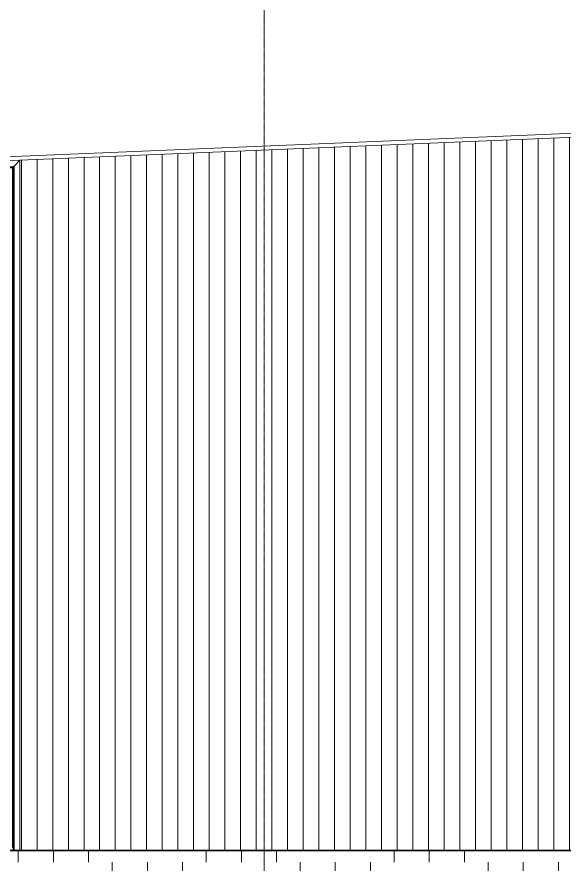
# Model space of a CAD drawing. Header units: inches. Extents: x 20230 to 40520, y -638 to 835.
# Drawn here: x 31957.7 to 32237.2, y -7 to 425.4 of the extents above; entities that cross this region are included whole.
import ezdxf

# ---------------------------------------------------------------- set-up
doc = ezdxf.new("R2010")
doc.units = ezdxf.units.IN
doc.header["$MEASUREMENT"] = 0
doc.linetypes.add('Grid Line 1_2_', pattern=[0.875, 0.5, -0.125, 0.125, -0.125])
for name, color, linetype, lineweight in [('A-FLOR-LEVL', 51, 'Continuous', 9), ('A-GLAZ-CWMG', 51, 'Continuous', 9), ('A-ROOF', 132, 'Continuous', 9), ('A-WALL', 113, 'Continuous', 9), ('A-WALL-PATT', 111, 'Continuous', 9), ('C-TOPO', 7, 'Continuous', 9), ('S-GRID', 1, 'Continuous', 9)]:
    doc.layers.add(name, color=color, linetype=linetype, lineweight=lineweight)
pattern_1 = [(90, (-21128.053, 0), (-8, 5e-16), [])]

# ---------------------------------------------------------------- blocks, each defined once
blk = doc.blocks.new('Rectangular Mullion - Profile_Polycarbonate_right-1528483-Elevation - East')
at = {"layer": 'A-GLAZ-CWMG'}
for p, q in [((-22233.68, 352.26), (-22236.51, 349.31)), ((-22233.68, 0), (-22233.68, 352.26)), ((-22237.05, 348.75), (-22237.3, 348.49)), ((-22237.3, 1.46), (-22237.3, 348.49)), ((-22236.51, 349.31), (-22237.05, 348.75)), ((-22237.05, 0.06), (-22237.05, 348.75)), ((-22236.51, 0), (-22236.51, 349.31))]:
    blk.add_line(p, q, dxfattribs=at)
blk = doc.blocks.new('Rectangular Mullion - Profile_Polycarbonate_Upper and left-1528484-Elevation - East')
at = {"layer": 'A-GLAZ-CWMG'}
for p, q in [((-22233.68, 352.26), (-22372.68, 346.47)), ((-22236.51, 349.31), (-22233.68, 352.26)), ((-22236.51, 349.31), (-22369.84, 343.75)), ((-22237.05, 348.75), (-22369.31, 343.24)), ((-22237.3, 348.49), (-22369.06, 343)), ((-22237.3, 348.49), (-22237.05, 348.75)), ((-22237.05, 348.75), (-22236.51, 349.31))]:
    blk.add_line(p, q, dxfattribs=at)

msp = doc.modelspace()

# ---------------------------------------------------------------- hatches: boundary and pattern name
at = {"layer": 'A-WALL-PATT'}
h = msp.add_hatch(dxfattribs=at)
h.set_pattern_fill('FP_53', color=256, style=0, pattern_type=2)
h.set_pattern_definition(pattern_1)
h.paths.add_polyline_path([(32901.8, 146.25), (33070.99, 146.25), (33070.99, 398.59), (31959.11, 352.26), (31959.11, 146.25), (32863.07, 146.25)], flags=0)
h = msp.add_hatch(dxfattribs=at)
h.set_pattern_fill('FP_53', color=256, style=0, pattern_type=2)
h.set_pattern_definition(pattern_1)
h.paths.add_polyline_path([(32437.03, 0), (33057.74, 0), (33057.74, 146.25), (31959.11, 146.25), (31959.11, 0), (32398.3, 0)], flags=0)
at = {"layer": 'C-TOPO'}
h = msp.add_hatch(dxfattribs=at)
h.set_pattern_fill('FP_46', color=256, style=0, pattern_type=2)
h.set_pattern_definition([(0, (-21183.72, 0), (48, 48), [48, -48]), (0, (-21183.72, 18), (48, 48), [48, -48]), (0, (-21183.72, 36), (48, 48), [48, -48]), (90, (-21177.72, 42), (-48, 48), [48, -48]), (90, (-21159.72, 42), (-48, 48), [48, -48]), (90, (-21141.72, 42), (-48, 48), [48, -48])])
h.paths.add_polyline_path([(33637.69, -79.79), (33637.69, 0), (31240.72, 0), (31240.72, -79.79), (33327.84, -79.79)], flags=0)
h.paths.add_polyline_path([(32994.99, -60), (32994.99, -36), (33114.99, -36), (33114.99, -60), (33017.99, -60)], flags=0)

# ---------------------------------------------------------------- linework, layer by layer
at = {"layer": 'A-FLOR-LEVL', "linetype": 'Grid Line 1_2_'}
msp.add_line((30965.42, 0), (33831.19, 0), dxfattribs=at)
at = {"layer": 'A-ROOF'}
msp.add_line((31759.69, 345.96), (33072.34, 400.65), dxfattribs=at)
at = {"layer": 'A-WALL'}
msp.add_line((33070.99, 398.59), (31959.11, 352.26), dxfattribs=at)
at = {"layer": 'C-TOPO', "lineweight": 35}
msp.add_line((31656.79, 0), (33637.69, 0), dxfattribs=at)
at = {"layer": 'C-TOPO'}
msp.add_line((31656.79, 0), (33637.69, 0), dxfattribs=at)
at = {"layer": 'S-GRID', "linetype": 'Grid Line 1_2_'}
msp.add_line((32083.99, -273.16), (32083.99, 738.66), dxfattribs=at)
msp.add_line((32083.99, -273.16), (32083.99, 738.66), dxfattribs=at)

# ---------------------------------------------------------------- block references
at = {"layer": 'A-GLAZ-CWMG'}
for name in ['Rectangular Mullion - Profile_Polycarbonate_Upper and left-1528484-Elevation - East', 'Rectangular Mullion - Profile_Polycarbonate_right-1528483-Elevation - East']:
    msp.add_blockref(name, (54192.79, 0), dxfattribs=at)

doc.saveas('drawing.dxf')
